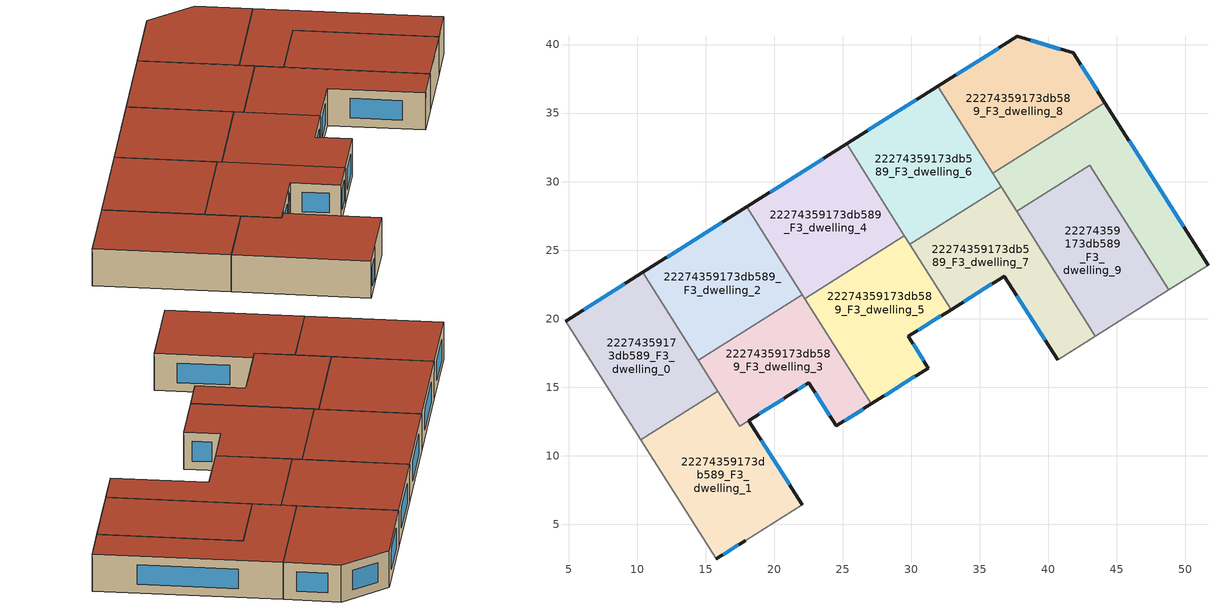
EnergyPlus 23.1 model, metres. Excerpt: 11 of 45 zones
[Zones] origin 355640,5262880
22274359173db589_F3_dwelling_0
 floor to 22274359173db589_F2_dwelling_0 (EU_floor_Construction): 10.4,23.37 15.87,14.71 10.26,11.17 4.77,19.82 z9
 wall outside (EU_wall_Construction): 10.4,23.37 4.77,19.82 z9:12
 wall to 22274359173db589_F3_dwelling_1 (EU_wall_Construction): 10.26,11.17 15.87,14.71 z9:12
 wall adiabatic (EU_wall_Construction): 4.77,19.82 10.26,11.17 z9:12
 wall to 22274359173db589_F3_dwelling_2 (EU_wall_Construction): 14.45,16.96 10.4,23.37 z9:12
 wall to 22274359173db589_F3_dwelling_3 (EU_wall_Construction): 15.87,14.71 14.45,16.96 z9:12
 window (EU_Window_Construction): 9.08,22.54 6.09,20.65 z9.7:11.3
 roof outside (EU_roof_Construction): 15.87,14.71 10.4,23.37 4.77,19.82 10.26,11.17 z12
22274359173db589_F3_dwelling_1
 floor to 22274359173db589_F2_dwelling_1 (EU_floor_Construction): 21.46,14.66 18.14,12.56 22.03,6.43 17.87,3.8 15.77,2.48 10.26,11.17 15.87,14.71 17.48,12.15 z9
 wall outside (EU_wall_Construction): 22.03,6.43 18.14,12.56 21.46,14.66 / 15.77,2.48 17.87,3.8 z9:12
 wall to 22274359173db589_F3_dwelling_3 (EU_wall_Construction): 21.46,14.66 17.48,12.15 15.87,14.71 z9:12
 wall adiabatic (EU_wall_Construction): 17.87,3.8 22.03,6.43 / 10.26,11.17 15.77,2.48 z9:12
 window (EU_Window_Construction): 18.92,13.05 20.68,14.16 / 21.12,7.87 19.05,11.12 / 16.26,2.79 17.37,3.49 z9.7:11.3
 roof outside (EU_roof_Construction): 22.03,6.43 18.14,12.56 21.46,14.66 17.48,12.15 15.87,14.71 10.26,11.17 15.77,2.48 17.87,3.8 z12
22274359173db589_F3_dwelling_10
 floor to 22274359173db589_F2_dwelling_10 (EU_floor_Construction): 44.13,35.76 51.65,23.91 48.78,22.09 43.03,31.21 37.68,27.84 35.94,30.6 z9
 wall outside (EU_wall_Construction): 51.65,23.91 44.13,35.76 z9:12
 wall to 22274359173db589_F3_dwelling_9 (EU_wall_Construction): 37.68,27.84 43.03,31.21 48.78,22.09 z9:12
 wall to 22274359173db589_F3_dwelling_8 (EU_wall_Construction): 44.13,35.76 35.94,30.6 z9:12
 wall adiabatic (EU_wall_Construction): 48.78,22.09 51.65,23.91 z9:12
 wall to 22274359173db589_F3_dwelling_7 (EU_wall_Construction): 36.55,29.63 37.68,27.84 z9:12
 wall to 22274359173db589_F3_dwelling_6 (EU_wall_Construction): 35.94,30.6 36.55,29.63 z9:12
 window (EU_Window_Construction): 49.89,26.69 45.9,32.98 z9.7:11.3
 roof outside (EU_roof_Construction): 51.65,23.91 44.13,35.76 35.94,30.6 37.68,27.84 43.03,31.21 48.78,22.09 z12
22274359173db589_F3_dwelling_2
 floor to 22274359173db589_F2_dwelling_2 (EU_floor_Construction): 18,28.17 22.05,21.75 14.45,16.96 10.4,23.37 z9
 wall outside (EU_wall_Construction): 18,28.17 10.4,23.37 z9:12
 wall to 22274359173db589_F3_dwelling_3 (EU_wall_Construction): 14.45,16.96 22.05,21.75 z9:12
 wall to 22274359173db589_F3_dwelling_4 (EU_wall_Construction): 22.05,21.75 18,28.17 z9:12
 window (EU_Window_Construction): 16.22,27.04 12.19,24.5 z9.7:11.3
 roof outside (EU_roof_Construction): 22.05,21.75 18,28.17 10.4,23.37 14.45,16.96 z12
22274359173db589_F3_dwelling_3
 floor to 22274359173db589_F2_dwelling_3 (EU_floor_Construction): 22.05,21.75 27.08,13.77 24.54,12.17 22.53,15.33 17.48,12.15 14.45,16.96 z9
 wall outside (EU_wall_Construction): 21.46,14.66 22.53,15.33 24.54,12.17 27.08,13.77 z9:12
 wall to 22274359173db589_F3_dwelling_5 (EU_wall_Construction): 27.08,13.77 22.23,21.46 z9:12
 wall to 22274359173db589_F3_dwelling_4 (EU_wall_Construction): 22.23,21.46 22.05,21.75 z9:12
 window (EU_Window_Construction): 25.13,12.55 26.48,13.4 / 23,14.59 24.07,12.91 / 21.71,14.82 22.28,15.17 z9.7:11.3
 roof outside (EU_roof_Construction): 27.08,13.77 22.05,21.75 14.45,16.96 17.48,12.15 22.53,15.33 24.54,12.17 z12
22274359173db589_F3_dwelling_4
 floor to 22274359173db589_F2_dwelling_4 (EU_floor_Construction): 25.27,32.75 29.5,26.05 22.23,21.46 18,28.17 z9
 wall outside (EU_wall_Construction): 25.27,32.75 18,28.17 z9:12
 wall to 22274359173db589_F3_dwelling_5 (EU_wall_Construction): 22.23,21.46 29.5,26.05 z9:12
 wall to 22274359173db589_F3_dwelling_6 (EU_wall_Construction): 29.5,26.05 25.27,32.75 z9:12
 window (EU_Window_Construction): 23.57,31.67 19.71,29.24 z9.7:11.3
 roof outside (EU_roof_Construction): 29.5,26.05 25.27,32.75 18,28.17 22.23,21.46 z12
22274359173db589_F3_dwelling_5
 floor to 22274359173db589_F2_dwelling_5 (EU_floor_Construction): 29.5,26.05 32.9,20.66 29.78,18.7 31.24,16.4 27.08,13.77 22.23,21.46 z9
 wall outside (EU_wall_Construction): 27.08,13.77 31.24,16.4 29.78,18.7 32.9,20.66 z9:12
 wall to 22274359173db589_F3_dwelling_7 (EU_wall_Construction): 32.9,20.66 29.89,25.43 z9:12
 wall to 22274359173db589_F3_dwelling_6 (EU_wall_Construction): 29.89,25.43 29.5,26.05 z9:12
 window (EU_Window_Construction): 30.52,19.16 32.17,20.2 / 30.9,16.94 30.13,18.16 / 28.06,14.39 30.27,15.78 z9.7:11.3
 roof outside (EU_roof_Construction): 31.24,16.4 29.78,18.7 32.9,20.66 29.5,26.05 22.23,21.46 27.08,13.77 z12
22274359173db589_F3_dwelling_6
 floor to 22274359173db589_F2_dwelling_6 (EU_floor_Construction): 31.93,36.95 36.55,29.63 29.89,25.43 25.27,32.75 z9
 wall outside (EU_wall_Construction): 31.93,36.95 25.27,32.75 z9:12
 wall to 22274359173db589_F3_dwelling_7 (EU_wall_Construction): 29.89,25.43 36.55,29.63 z9:12
 wall to 22274359173db589_F3_dwelling_8 (EU_wall_Construction): 35.94,30.6 31.93,36.95 z9:12
 window (EU_Window_Construction): 30.37,35.96 26.84,33.74 z9.7:11.3
 roof outside (EU_roof_Construction): 36.55,29.63 31.93,36.95 25.27,32.75 29.89,25.43 z12
22274359173db589_F3_dwelling_7
 floor to 22274359173db589_F2_dwelling_7 (EU_floor_Construction): 36.55,29.63 43.43,18.72 40.75,17.04 40.68,16.99 36.79,23.11 32.9,20.66 29.89,25.43 z9
 wall outside (EU_wall_Construction): 32.9,20.66 36.79,23.11 40.68,16.99 z9:12
 wall adiabatic (EU_wall_Construction): 40.68,16.99 40.75,17.04 43.43,18.72 z9:12
 wall to 22274359173db589_F3_dwelling_9 (EU_wall_Construction): 43.43,18.72 37.68,27.84 z9:12
 window (EU_Window_Construction): 37.7,21.67 39.76,18.42 / 33.81,21.24 35.88,22.53 z9.7:11.3
 roof outside (EU_roof_Construction): 43.43,18.72 36.55,29.63 29.89,25.43 32.9,20.66 36.79,23.11 40.68,16.99 40.75,17.04 z12
22274359173db589_F3_dwelling_8
 floor to 22274359173db589_F2_dwelling_8 (EU_floor_Construction): 41.83,39.39 44.13,35.76 35.94,30.6 31.93,36.95 37.74,40.61 z9
 wall outside (EU_wall_Construction): 44.13,35.76 41.83,39.39 37.74,40.61 31.93,36.95 z9:12
 window (EU_Window_Construction): 36.38,39.75 33.3,37.81 / 40.87,39.67 38.7,40.32 / 43.59,36.61 42.37,38.54 z9.7:11.3
 roof outside (EU_roof_Construction): 44.13,35.76 41.83,39.39 37.74,40.61 31.93,36.95 35.94,30.6 z12
22274359173db589_F3_dwelling_9
 floor to 22274359173db589_F2_dwelling_9 (EU_floor_Construction): 43.03,31.21 48.78,22.09 43.43,18.72 37.68,27.84 z9
 wall adiabatic (EU_wall_Construction): 43.43,18.72 48.78,22.09 z9:12
 roof outside (EU_roof_Construction): 48.78,22.09 43.03,31.21 37.68,27.84 43.43,18.72 z12
[Building]
EU S2 Campaign: North Axis=0; Terrain=City; Solar Distribution=FullExterior
[Site:Location]
Budapest.Ferenc.Liszt.Intl.AP: Latitude=47.437; Longitude=19.256; Time Zone=1; Elevation=185
[SizingPeriod:WeatherFileDays]
AnnualSizingPeriod: Begin Month=1; Begin Day of Month=1; End Month=12; End Day of Month=31; Day of Week for Start Day=Monday; Use Weather File Daylight Saving Period=No; Use Weather File Rain and Snow Indicators=No
[MATERIAL]
EU_InternalMass_Material: Roughness=MediumRough; Thickness=0.1; Conductivity=1; Density=1800; Specific Heat=900; Thermal Absorptance=0.9; Solar Absorptance=0.7; Visible Absorptance=0.7
[MATERIAL:NOMASS] Roughness=MediumRough; Thermal Absorptance=0.9; Solar Absorptance=0.7; Visible Absorptance=0.7
Name | Thermal Resistance
EU_wall_NoMass | 0.832559
EU_roof_NoMass | 1.39638
EU_floor_NoMass | 0.872794
[WINDOWMATERIAL:SIMPLEGLAZINGSYSTEM]
EU_Window_SimpleGlazing: UFactor=2.79869; Solar Heat Gain Coefficient=0.75; Visible Transmittance=0.75
[CONSTRUCTION]
EU_wall_Construction: EU_wall_NoMass
EU_roof_Construction: EU_roof_NoMass
EU_floor_Construction: EU_floor_NoMass
EU_Window_Construction: EU_Window_SimpleGlazing
EU_InternalMass_Construction: EU_InternalMass_Material
[ZONE] Type=1; Multiplier=1; Ceiling Height=autocalculate; Floor Area=autocalculate; Part of Total Floor Area=Yes
Name | Volume
22274359173db589_F3_dwelling_0 | 204.359
22274359173db589_F3_dwelling_1 | 221.477
22274359173db589_F3_dwelling_10; 22274359173db589_F3_dwelling_6 | 204.349
22274359173db589_F3_dwelling_2 | 204.361
22274359173db589_F3_dwelling_3 | 187.238
22274359173db589_F3_dwelling_4; 22274359173db589_F3_dwelling_8 | 204.374
22274359173db589_F3_dwelling_5 | 204.368
22274359173db589_F3_dwelling_7 | 204.34
22274359173db589_F3_dwelling_9 | 204.363
[INTERNALMASS] Construction=EU_InternalMass_Construction
Name | Zone or ZoneList | Surface Area
22274359173db589_F3_dwelling_0_EU_InternalMass | 22274359173db589_F3_dwelling_0 | 68.119
22274359173db589_F3_dwelling_1_EU_InternalMass | 22274359173db589_F3_dwelling_1 | 73.8269
22274359173db589_F3_dwelling_2_EU_InternalMass | 22274359173db589_F3_dwelling_2 | 68.1214
22274359173db589_F3_dwelling_3_EU_InternalMass | 22274359173db589_F3_dwelling_3 | 62.4126
22274359173db589_F3_dwelling_4_EU_InternalMass | 22274359173db589_F3_dwelling_4 | 68.1265
22274359173db589_F3_dwelling_5_EU_InternalMass | 22274359173db589_F3_dwelling_5 | 68.1223
22274359173db589_F3_dwelling_6_EU_InternalMass | 22274359173db589_F3_dwelling_6 | 68.1138
22274359173db589_F3_dwelling_7_EU_InternalMass | 22274359173db589_F3_dwelling_7 | 68.1134
22274359173db589_F3_dwelling_8_EU_InternalMass | 22274359173db589_F3_dwelling_8 | 68.1255
22274359173db589_F3_dwelling_9_EU_InternalMass | 22274359173db589_F3_dwelling_9 | 68.1221
22274359173db589_F3_dwelling_10_EU_InternalMass | 22274359173db589_F3_dwelling_10 | 68.1161
[OTHEREQUIPMENT] Fuel Type=Electricity; Design Level Calculation Method=Watts/Area; Power per Zone Floor Area=1; Fraction Latent=0; Fraction Radiant=0; Fraction Lost=0; Carbon Dioxide Generation Rate=0; EndUse Subcategory=EU_Step8_InternalGains
Name | Zone or ZoneList or Space or SpaceList | Schedule
EU_Step8_InternalGain_22274359173db589_F3_dwelling_0_f000 | 22274359173db589_F3_dwelling_0 | EU_Step8_GainSchedule_22274359173db589_F3_dwelling_0_f000
EU_Step8_InternalGain_22274359173db589_F3_dwelling_1_f000 | 22274359173db589_F3_dwelling_1 | EU_Step8_GainSchedule_22274359173db589_F3_dwelling_1_f000
EU_Step8_InternalGain_22274359173db589_F3_dwelling_2_f000 | 22274359173db589_F3_dwelling_2 | EU_Step8_GainSchedule_22274359173db589_F3_dwelling_2_f000
EU_Step8_InternalGain_22274359173db589_F3_dwelling_3_f000 | 22274359173db589_F3_dwelling_3 | EU_Step8_GainSchedule_22274359173db589_F3_dwelling_3_f000
EU_Step8_InternalGain_22274359173db589_F3_dwelling_4_f000 | 22274359173db589_F3_dwelling_4 | EU_Step8_GainSchedule_22274359173db589_F3_dwelling_4_f000
EU_Step8_InternalGain_22274359173db589_F3_dwelling_5_f000 | 22274359173db589_F3_dwelling_5 | EU_Step8_GainSchedule_22274359173db589_F3_dwelling_5_f000
EU_Step8_InternalGain_22274359173db589_F3_dwelling_6_f000 | 22274359173db589_F3_dwelling_6 | EU_Step8_GainSchedule_22274359173db589_F3_dwelling_6_f000
EU_Step8_InternalGain_22274359173db589_F3_dwelling_7_f000 | 22274359173db589_F3_dwelling_7 | EU_Step8_GainSchedule_22274359173db589_F3_dwelling_7_f000
EU_Step8_InternalGain_22274359173db589_F3_dwelling_8_f000 | 22274359173db589_F3_dwelling_8 | EU_Step8_GainSchedule_22274359173db589_F3_dwelling_8_f000
EU_Step8_InternalGain_22274359173db589_F3_dwelling_9_f000 | 22274359173db589_F3_dwelling_9 | EU_Step8_GainSchedule_22274359173db589_F3_dwelling_9_f000
EU_Step8_InternalGain_22274359173db589_F3_dwelling_10_f000 | 22274359173db589_F3_dwelling_10 | EU_Step8_GainSchedule_22274359173db589_F3_dwelling_10_f000
[ZONEVENTILATION:DESIGNFLOWRATE] Schedule=EU_AlwaysOn; Design Flow Rate Calculation Method=AirChanges/Hour; Air Changes per Hour=0.475469; Ventilation Type=Natural; Fan Pressure Rise=0; Fan Total Efficiency=1; Constant Term Coefficient=1; Temperature Term Coefficient=0; Velocity Term Coefficient=0; Velocity Squared Term Coefficient=0; Minimum Indoor Temperature=-100; Maximum Indoor Temperature=100; Delta Temperature=-100; Minimum Outdoor Temperature=-100; Maximum Outdoor Temperature=100; Maximum Wind Speed=40
Name | Zone or ZoneList or Space or SpaceList
EU_ConstantAir_22274359173db589_F3_dwelling_0 | 22274359173db589_F3_dwelling_0
EU_ConstantAir_22274359173db589_F3_dwelling_1 | 22274359173db589_F3_dwelling_1
EU_ConstantAir_22274359173db589_F3_dwelling_2 | 22274359173db589_F3_dwelling_2
EU_ConstantAir_22274359173db589_F3_dwelling_3 | 22274359173db589_F3_dwelling_3
EU_ConstantAir_22274359173db589_F3_dwelling_4 | 22274359173db589_F3_dwelling_4
EU_ConstantAir_22274359173db589_F3_dwelling_5 | 22274359173db589_F3_dwelling_5
EU_ConstantAir_22274359173db589_F3_dwelling_6 | 22274359173db589_F3_dwelling_6
EU_ConstantAir_22274359173db589_F3_dwelling_7 | 22274359173db589_F3_dwelling_7
EU_ConstantAir_22274359173db589_F3_dwelling_8 | 22274359173db589_F3_dwelling_8
EU_ConstantAir_22274359173db589_F3_dwelling_9 | 22274359173db589_F3_dwelling_9
EU_ConstantAir_22274359173db589_F3_dwelling_10 | 22274359173db589_F3_dwelling_10
[HVACTEMPLATE:THERMOSTAT] Constant Heating Setpoint=20; Constant Cooling Setpoint=50
EU_HeatOnly_22274359173db589_F0_dwelling_0; EU_HeatOnly_22274359173db589_F0_dwelling_1; EU_HeatOnly_22274359173db589_F0_dwelling_2; EU_HeatOnly_22274359173db589_F0_dwelling_3; EU_HeatOnly_22274359173db589_F0_dwelling_4; EU_HeatOnly_22274359173db589_F0_dwelling_5; EU_HeatOnly_22274359173db589_F0_dwelling_6; EU_HeatOnly_22274359173db589_F0_dwelling_7; EU_HeatOnly_22274359173db589_F0_dwelling_8; EU_HeatOnly_22274359173db589_F0_dwelling_9; EU_HeatOnly_22274359173db589_F0_dwelling_10; EU_HeatOnly_22274359173db589_F0_dwelling_11; EU_HeatOnly_22274359173db589_F1_dwelling_0; EU_HeatOnly_22274359173db589_F1_dwelling_1; EU_HeatOnly_22274359173db589_F1_dwelling_2; EU_HeatOnly_22274359173db589_F1_dwelling_3; EU_HeatOnly_22274359173db589_F1_dwelling_4; EU_HeatOnly_22274359173db589_F1_dwelling_5; EU_HeatOnly_22274359173db589_F1_dwelling_6; EU_HeatOnly_22274359173db589_F1_dwelling_7; EU_HeatOnly_22274359173db589_F1_dwelling_8; EU_HeatOnly_22274359173db589_F1_dwelling_9; EU_HeatOnly_22274359173db589_F1_dwelling_10; EU_HeatOnly_22274359173db589_F2_dwelling_0; EU_HeatOnly_22274359173db589_F2_dwelling_1; EU_HeatOnly_22274359173db589_F2_dwelling_2; EU_HeatOnly_22274359173db589_F2_dwelling_3; EU_HeatOnly_22274359173db589_F2_dwelling_4; EU_HeatOnly_22274359173db589_F2_dwelling_5; EU_HeatOnly_22274359173db589_F2_dwelling_6; EU_HeatOnly_22274359173db589_F2_dwelling_7; EU_HeatOnly_22274359173db589_F2_dwelling_8; EU_HeatOnly_22274359173db589_F2_dwelling_9; EU_HeatOnly_22274359173db589_F2_dwelling_10; EU_HeatOnly_22274359173db589_F3_dwelling_0; EU_HeatOnly_22274359173db589_F3_dwelling_1; EU_HeatOnly_22274359173db589_F3_dwelling_2; EU_HeatOnly_22274359173db589_F3_dwelling_3; EU_HeatOnly_22274359173db589_F3_dwelling_4; EU_HeatOnly_22274359173db589_F3_dwelling_5; EU_HeatOnly_22274359173db589_F3_dwelling_6; EU_HeatOnly_22274359173db589_F3_dwelling_7; EU_HeatOnly_22274359173db589_F3_dwelling_8; EU_HeatOnly_22274359173db589_F3_dwelling_9; EU_HeatOnly_22274359173db589_F3_dwelling_10
[HVACTEMPLATE:ZONE:IDEALLOADSAIRSYSTEM] System Availability Schedule=EU_AlwaysOn; Maximum Heating Supply Air Temperature=50; Minimum Cooling Supply Air Temperature=13; Maximum Heating Supply Air Humidity Ratio=0.0156; Minimum Cooling Supply Air Humidity Ratio=0.0077; Heating Limit=NoLimit; Cooling Limit=NoLimit; Heating Availability Schedule=EU_AlwaysOn; Cooling Availability Schedule=EU_CoolingOff; Dehumidification Control Type=ConstantSensibleHeatRatio; Cooling Sensible Heat Ratio=0.7; Dehumidification Setpoint=60; Humidification Control Type=None; Humidification Setpoint=30; Outdoor Air Method=None; Outdoor Air Flow Rate per Person=0.00944; Outdoor Air Flow Rate per Zone Floor Area=0; Outdoor Air Flow Rate per Zone=0; Demand Controlled Ventilation Type=None; Outdoor Air Economizer Type=NoEconomizer; Heat Recovery Type=None; Sensible Heat Recovery Effectiveness=0.7; Latent Heat Recovery Effectiveness=0.65
Name | Template Thermostat
22274359173db589_F3_dwelling_0 | EU_HeatOnly_22274359173db589_F3_dwelling_0
22274359173db589_F3_dwelling_1 | EU_HeatOnly_22274359173db589_F3_dwelling_1
22274359173db589_F3_dwelling_2 | EU_HeatOnly_22274359173db589_F3_dwelling_2
22274359173db589_F3_dwelling_3 | EU_HeatOnly_22274359173db589_F3_dwelling_3
22274359173db589_F3_dwelling_4 | EU_HeatOnly_22274359173db589_F3_dwelling_4
22274359173db589_F3_dwelling_5 | EU_HeatOnly_22274359173db589_F3_dwelling_5
22274359173db589_F3_dwelling_6 | EU_HeatOnly_22274359173db589_F3_dwelling_6
22274359173db589_F3_dwelling_7 | EU_HeatOnly_22274359173db589_F3_dwelling_7
22274359173db589_F3_dwelling_8 | EU_HeatOnly_22274359173db589_F3_dwelling_8
22274359173db589_F3_dwelling_9 | EU_HeatOnly_22274359173db589_F3_dwelling_9
22274359173db589_F3_dwelling_10 | EU_HeatOnly_22274359173db589_F3_dwelling_10
[SIZING:ZONE] Zone Cooling Design Supply Air Temperature Input Method=SupplyAirTemperature; Zone Cooling Design Supply Air Temperature=13; Zone Heating Design Supply Air Temperature Input Method=SupplyAirTemperature; Zone Heating Design Supply Air Temperature=50; Zone Cooling Design Supply Air Humidity Ratio=0.008; Zone Heating Design Supply Air Humidity Ratio=0.008; Cooling Design Air Flow Method=DesignDay; Cooling Design Air Flow Rate=0; Cooling Minimum Air Flow per Zone Floor Area=0.000762; Cooling Minimum Air Flow=0; Cooling Minimum Air Flow Fraction=0.2; Heating Design Air Flow Method=DesignDay; Heating Design Air Flow Rate=0; Heating Maximum Air Flow per Zone Floor Area=0.002032; Heating Maximum Air Flow=0.141576; Heating Maximum Air Flow Fraction=0.3; Account for Dedicated Outdoor Air System=No; Dedicated Outdoor Air System Control Strategy=NeutralSupplyAir; Dedicated Outdoor Air Low Setpoint Temperature for Design=autosize; Dedicated Outdoor Air High Setpoint Temperature for Design=autosize; Zone Load Sizing Method=Sensible Load Only No Latent Load; Zone Latent Cooling Design Supply Air Humidity Ratio Input Method=HumidityRatioDifference; Zone Cooling Design Supply Air Humidity Ratio Difference=0.005; Zone Latent Heating Design Supply Air Humidity Ratio Input Method=HumidityRatioDifference; Zone Humidification Design Supply Air Humidity Ratio Difference=0.005
22274359173db589_F3_dwelling_0; 22274359173db589_F3_dwelling_1; 22274359173db589_F3_dwelling_2; 22274359173db589_F3_dwelling_3; 22274359173db589_F3_dwelling_4; 22274359173db589_F3_dwelling_5; 22274359173db589_F3_dwelling_6; 22274359173db589_F3_dwelling_7; 22274359173db589_F3_dwelling_8; 22274359173db589_F3_dwelling_9; 22274359173db589_F3_dwelling_10
[SCHEDULE:CONSTANT]
Name | Hourly Value
EU_AlwaysOn | 1
EU_CoolingOff | 0
[SCHEDULE:FILE] Column Number=1; Rows to Skip at Top=0; Number of Hours of Data=8760; Column Separator=Comma; Interpolate to Timestep=No; Minutes per Item=60; Adjust Schedule for Daylight Savings=Yes
Name | File
EU_Step8_GainSchedule_22274359173db589_F3_dwelling_0_f000 | ../../schedules/22274359173db589/22274359173db589_F3_dwelling_0_f000_gain.csv
EU_Step8_GainSchedule_22274359173db589_F3_dwelling_1_f000 | ../../schedules/22274359173db589/22274359173db589_F3_dwelling_1_f000_gain.csv
EU_Step8_GainSchedule_22274359173db589_F3_dwelling_2_f000 | ../../schedules/22274359173db589/22274359173db589_F3_dwelling_2_f000_gain.csv
EU_Step8_GainSchedule_22274359173db589_F3_dwelling_3_f000 | ../../schedules/22274359173db589/22274359173db589_F3_dwelling_3_f000_gain.csv
EU_Step8_GainSchedule_22274359173db589_F3_dwelling_4_f000 | ../../schedules/22274359173db589/22274359173db589_F3_dwelling_4_f000_gain.csv
EU_Step8_GainSchedule_22274359173db589_F3_dwelling_5_f000 | ../../schedules/22274359173db589/22274359173db589_F3_dwelling_5_f000_gain.csv
EU_Step8_GainSchedule_22274359173db589_F3_dwelling_6_f000 | ../../schedules/22274359173db589/22274359173db589_F3_dwelling_6_f000_gain.csv
EU_Step8_GainSchedule_22274359173db589_F3_dwelling_7_f000 | ../../schedules/22274359173db589/22274359173db589_F3_dwelling_7_f000_gain.csv
EU_Step8_GainSchedule_22274359173db589_F3_dwelling_8_f000 | ../../schedules/22274359173db589/22274359173db589_F3_dwelling_8_f000_gain.csv
EU_Step8_GainSchedule_22274359173db589_F3_dwelling_9_f000 | ../../schedules/22274359173db589/22274359173db589_F3_dwelling_9_f000_gain.csv
EU_Step8_GainSchedule_22274359173db589_F3_dwelling_10_f000 | ../../schedules/22274359173db589/22274359173db589_F3_dwelling_10_f000_gain.csv
